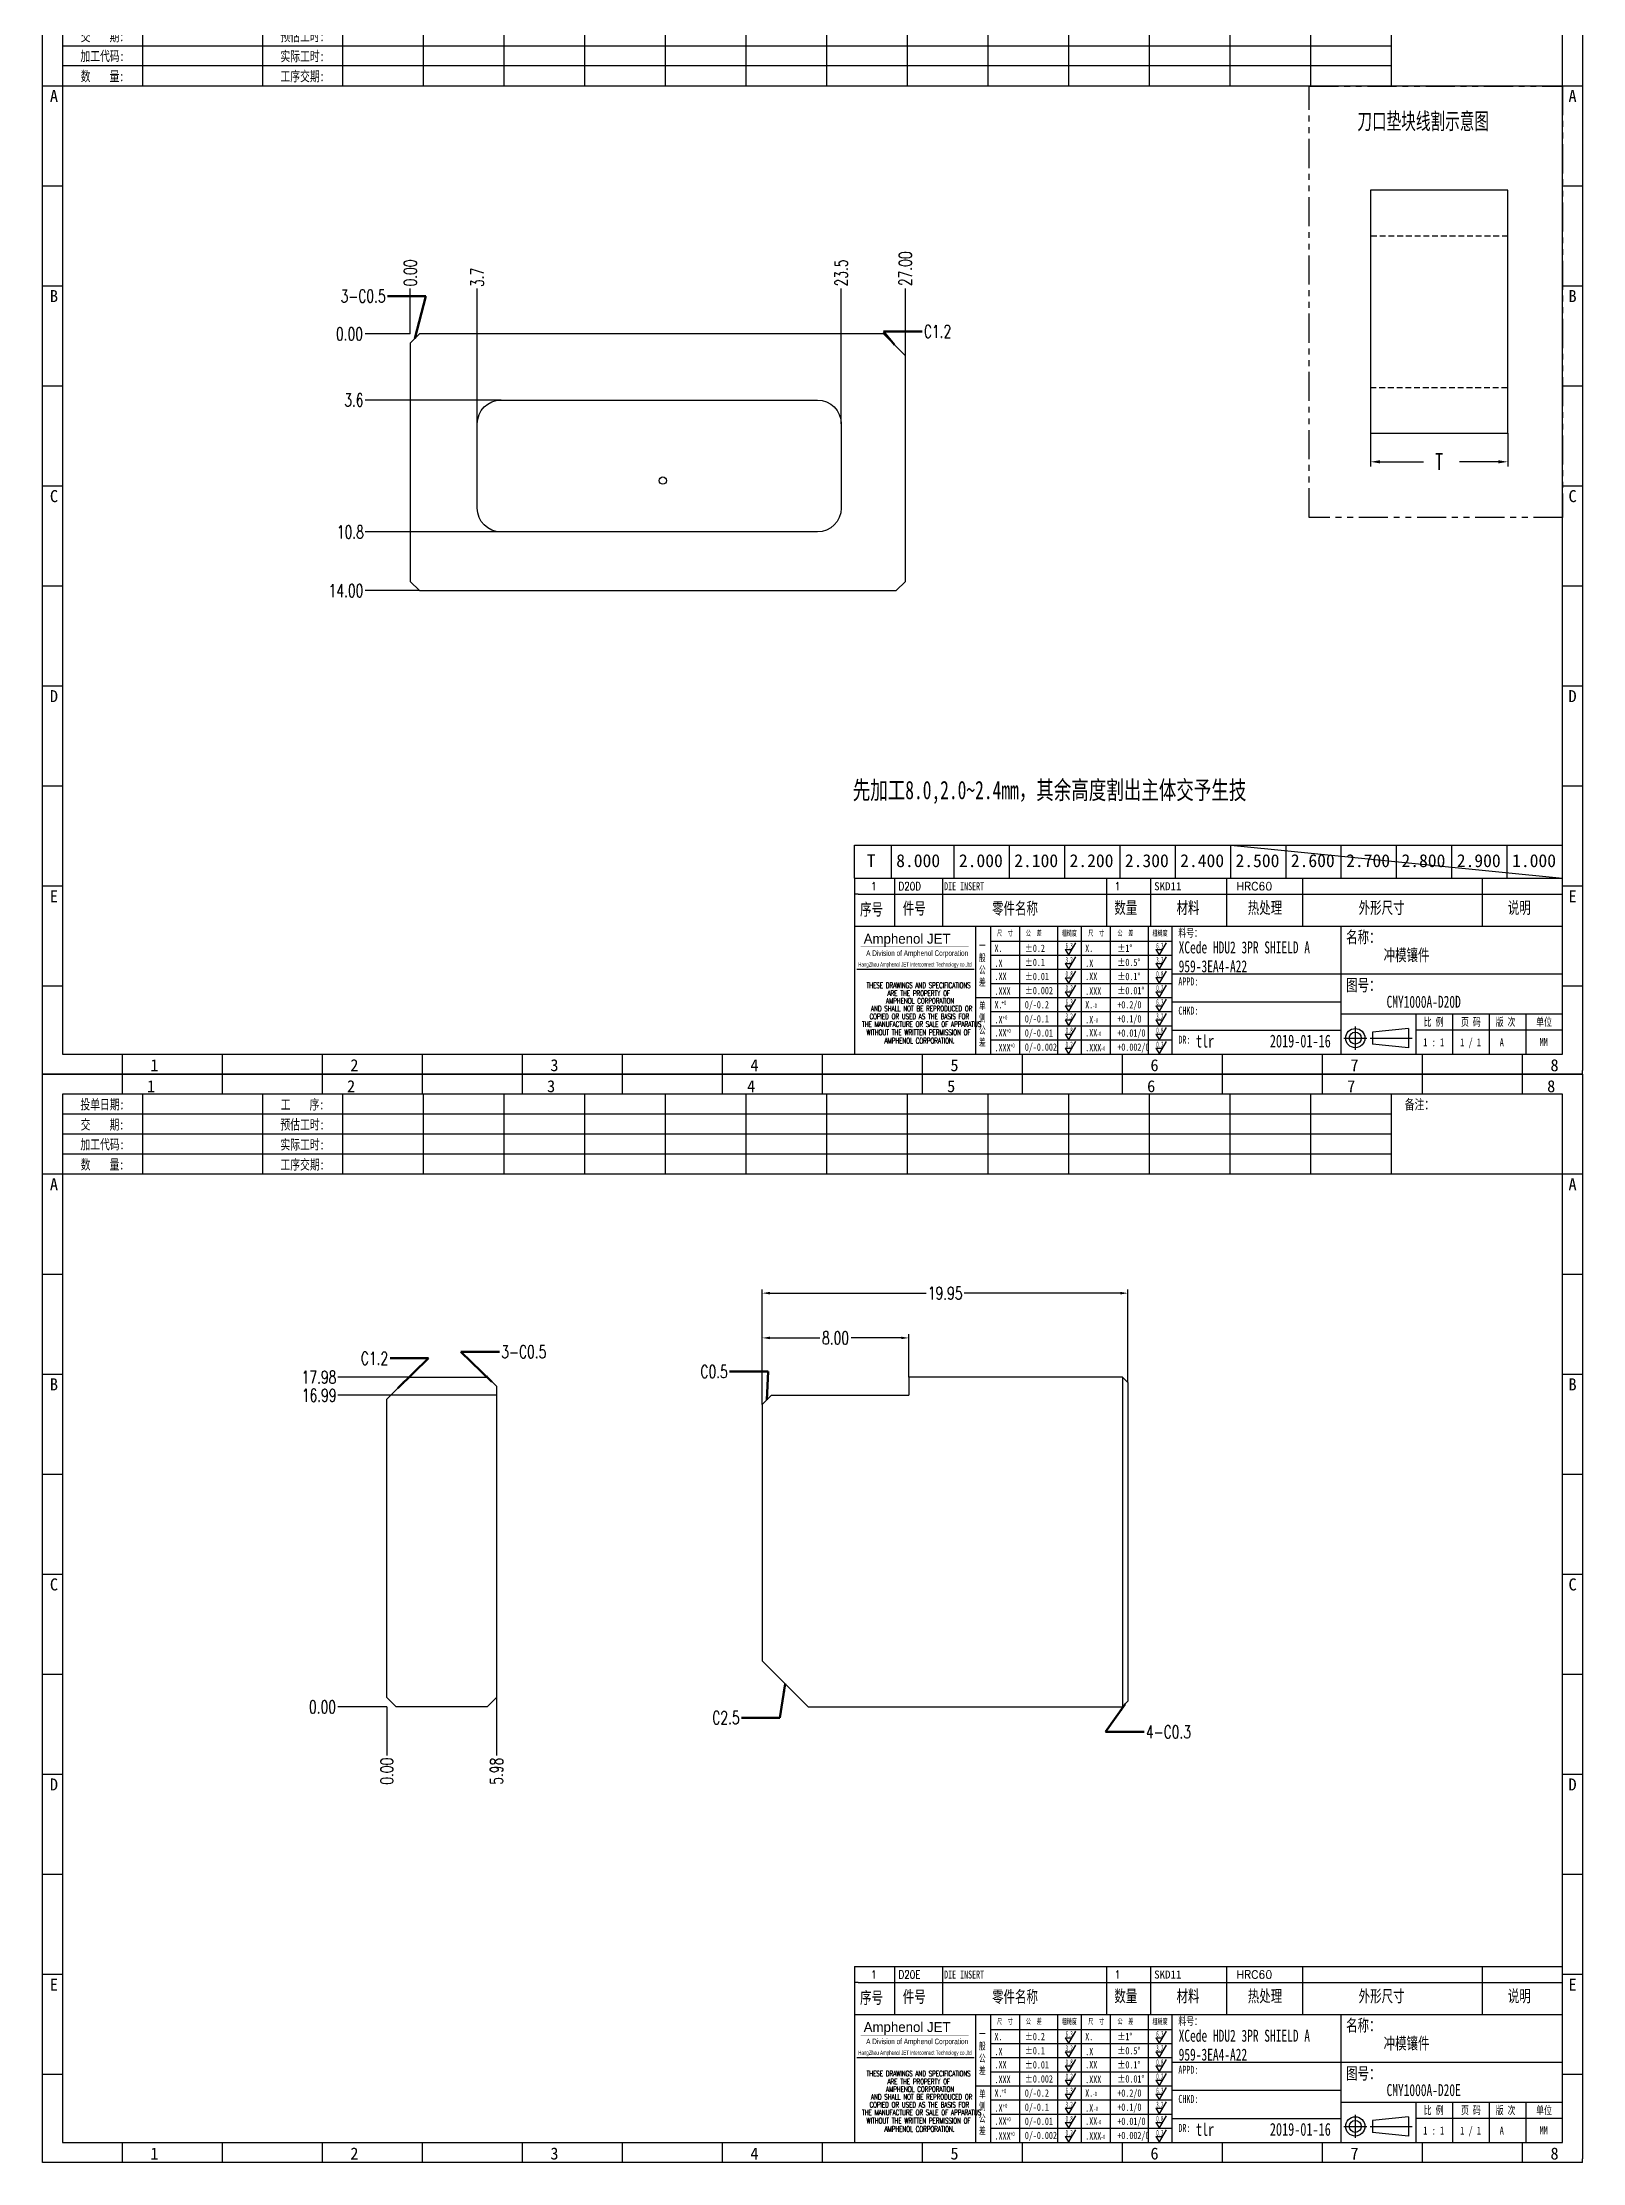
# Model space of a CAD drawing. Header units: millimetres. Extents: x -2852 to 5627, y -2271 to 1849.
# Drawn here: x -2851.7 to -2767.7, y -542.3 to -426.7 of the extents above; entities that cross this region are included whole.
import ezdxf
from ezdxf.enums import TextEntityAlignment as Align

# ---------------------------------------------------------------- set-up
doc = ezdxf.new("R2010")
doc.units = ezdxf.units.MM
doc.header["$PDSIZE"] = 3
doc.linetypes.add('DASHED2', pattern=[9.525, 6.35, -3.175])
doc.linetypes.add('PHANTOM', pattern=[63.5, 31.75, -6.35, 6.35, -6.35, 6.35, -6.35])
for name, color, linetype in [('1', 7, 'Continuous'), ('11', 4, 'DASHED2'), ('41', 1, 'Continuous'), ('61', 1, 'PHANTOM'), ('D03', 7, 'Continuous'), ('PUNCH', 1, 'Continuous')]:
    doc.layers.add(name, color=color, linetype=linetype)
doc.styles.add('CH', font='仿宋_GB2312_0.ttf')
doc.styles.add('jet02', font='simplex.shx', dxfattribs={"width": 0.7})
doc.styles.add('SIMPLEX', font='SIMPLEX')
doc.styles.get("Standard").update_dxf_attribs({"font": '仿宋_GB2312_0.ttf', "width": 0.7})
doc.styles.add('TEXTSTYLE_1', font='TRIUMB.TTF')
doc.styles.add('TEXTSTYLE_2', font='TRIUM.TTF')
doc.styles.add('tk', font='', dxfattribs={"width": 0.7})
doc.styles.add('tk 2', font='仿宋_GB2312_0.ttf', dxfattribs={"width": 0.65})
doc.styles.add('tk 4', font='simplex.shx', dxfattribs={"width": 0.65, "bigfont": 'bigfont.shx'})
doc.styles.get('tk').set_extended_font_data('NSimSun')
doc.dimstyles.new('jet02', dxfattribs={"dimtxt": 3.5, "dimasz": 2.1, "dimexe": 1, "dimexo": 0, "dimgap": 0.5, "dimtad": 0, "dimtoh": 1, "dimdec": 3, "dimzin": 9, "dimdsep": 46, "dimtxsty": 'jet02', "dimcen": 0, "dimclrt": 256, "dimazin": 2, "dimtfac": 1, "dimtdec": 3, "dimtofl": 0, "dimtmove": 0, "dimatfit": 1, "dimfxl": 0, "dimarcsym": 0})

# ---------------------------------------------------------------- blocks, each defined once
blk = doc.blocks.new('DK')
at = {"layer": '1'}
for p, q in [((0, 9), (192, 9)), ((0, 0), (0, 9)), ((10, 0), (10, 9)), ((27, 0), (27, 9)), ((42, 0), (42, 9)), ((57, 0), (57, 9)), ((72, 0), (72, 9)), ((87, 0), (87, 9)), ((102, 0), (102, 9)), ((117, 0), (117, 9)), ((132, 0), (132, 9)), ((147, 0), (147, 9)), ((162, 0), (162, 9)), ((177, 0), (177, 9)), ((192, 0), (192, 9)), ((0, 0), (192, 0))]:
    blk.add_line(p, q, dxfattribs=at)
blk.add_text('T', height=3.5, dxfattribs=at).set_placement((3.31, 3.01))
at = {"layer": '1', "color": 2}
for s, p in [('8.000', (11.31, 3.01)), ('2.000', (28.31, 3.01)), ('2.100', (43.31, 3.01)), ('2.200', (58.31, 3.01)), ('2.300', (73.31, 3.01)), ('2.400', (88.31, 3.01)), ('2.500', (103.31, 3.01)), ('2.600', (118.31, 3.01)), ('2.700', (133.31, 3.01)), ('2.800', (148.31, 3.01)), ('2.900', (163.31, 3.01)), ('1.000', (178.31, 3.01))]:
    blk.add_text(s, height=3.5, dxfattribs=at).set_placement(p)
blk = doc.blocks.new('A$C0DB51FAA')
at = {"layer": '1', "ltscale": 0.05}
blk.add_line((20.52, 1.81), (38.62, 0), dxfattribs=at)
at = {"layer": '1', "ltscale": 0.05, "xscale": 0.2011363636361239, "yscale": 0.2011363636361239, "zscale": 0.2011363636361239}
blk.add_blockref('DK', (0, 0), dxfattribs=at)
blk = doc.blocks.new('A3-N')
at = {"layer": '1', "color": 1}
for p, q in [((0, 0), (0, 296.73)), ((0, 296.73), (420, 296.73)), ((21.82, 291.27), (21.82, 296.73)), ((49.09, 291.27), (49.09, 296.73)), ((76.36, 291.27), (76.36, 296.73)), ((103.64, 291.27), (103.64, 296.73)), ((103.64, 291.27), (103.64, 296.73)), ((103.64, 291.27), (103.64, 296.73)), ((130.91, 291.27), (130.91, 296.73)), ((158.18, 291.27), (158.18, 296.73)), ((185.45, 291.27), (185.45, 296.73)), ((212.73, 291.27), (212.73, 296.73)), ((240, 291.27), (240, 296.73)), ((267.27, 291.27), (267.27, 296.73)), ((294.55, 291.27), (294.55, 296.73)), ((321.82, 291.27), (321.82, 296.73)), ((349.09, 291.27), (349.09, 296.73)), ((376.36, 291.27), (376.36, 296.73)), ((403.64, 291.27), (403.64, 296.73)), ((420, 296.73), (420, 1)), ((5.45, 269.45), (0, 269.45)), ((420, 269.45), (414.55, 269.45)), ((5.45, 242.18), (0, 242.18)), ((420, 242.18), (414.55, 242.18)), ((5.45, 214.91), (0, 214.91)), ((420, 214.91), (414.55, 214.91)), ((5.45, 187.64), (0, 187.64)), ((420, 187.64), (414.55, 187.64)), ((5.45, 160.36), (0, 160.36)), ((420, 160.36), (414.55, 160.36)), ((5.45, 133.09), (0, 133.09)), ((420, 133.09), (414.55, 133.09)), ((5.45, 105.82), (0, 105.82)), ((420, 105.82), (414.55, 105.82)), ((5.45, 78.55), (0, 78.55)), ((420, 78.55), (414.55, 78.55)), ((5.45, 51.27), (0, 51.27)), ((222.45, 49.09), (221.45, 49.09)), ((221.45, 49.09), (221.45, 40.36)), ((222.45, 49.09), (414.55, 49.09)), ((232.36, 49.09), (232.36, 40.36)), ((245.45, 49.09), (245.45, 40.36)), ((290.18, 49.09), (290.18, 40.36)), ((302.18, 49.09), (302.18, 40.36)), ((322.91, 49.09), (322.91, 40.36)), ((343.64, 49.09), (343.64, 40.36)), ((392.73, 40.36), (392.73, 49.09)), ((420, 51.27), (414.55, 51.27)), ((258.55, 40.36), (258.55, 5.44)), ((266.45, 40.36), (266.45, 5.44)), ((276.78, 40.36), (276.78, 5.45)), ((291.18, 40.36), (291.18, 5.45)), ((301.51, 40.37), (301.51, 5.46)), ((308.01, 40.36), (308.01, 5.45)), ((354.09, 40.36), (354.09, 5.45)), ((308.01, 32.39), (258.55, 32.39)), ((5.45, 24), (0, 24)), ((308.01, 28.54), (258.55, 28.54)), ((308.01, 24.69), (258.55, 24.69)), ((414.55, 27.27), (308.01, 27.27)), ((420, 24), (414.55, 24)), ((354.09, 19.63), (308.01, 19.63)), ((308.01, 16.99), (258.55, 16.99)), ((308.01, 13.14), (258.55, 13.14)), ((308.01, 11.99), (354.09, 11.99)), ((414.55, 16.36), (354.09, 16.36)), ((372.51, 12.49), (362.69, 11.5)), ((372.51, 12.49), (372.51, 7.25)), ((374.55, 16.36), (374.55, 5.45)), ((414.55, 12), (374.55, 12)), ((384.55, 16.36), (384.55, 5.45)), ((394.55, 16.36), (394.55, 5.45)), ((404.55, 16.36), (404.55, 5.45)), ((308.01, 9.29), (258.55, 9.29)), ((362.69, 11.5), (362.69, 8.23)), ((372.51, 7.25), (362.69, 8.23)), ((1, 0), (0, 0)), ((420, 0), (1, 0)), ((21.82, 0), (21.82, 5.45)), ((49.09, 0), (49.09, 5.45)), ((76.36, 0), (76.36, 5.45)), ((103.64, 0), (103.64, 5.45)), ((130.91, 0), (130.91, 5.45)), ((158.18, 0), (158.18, 5.45)), ((185.45, 0), (185.45, 5.45)), ((212.73, 0), (212.73, 5.45)), ((240, 0), (240, 5.45)), ((267.27, 0), (267.27, 5.45)), ((294.55, 0), (294.55, 5.45)), ((321.82, 0), (321.82, 5.45)), ((349.09, 0), (349.09, 5.45)), ((376.36, 0), (376.36, 5.45)), ((403.64, 0), (403.64, 5.45)), ((420, 0), (420, 1))]:
    blk.add_line(p, q, dxfattribs=at)
at = {"layer": '1'}
for p, q in [((414.55, 278.18), (414.55, 284.73)), ((221.45, 40.36), (221.45, 5.45)), ((221.45, 40.36), (414.55, 40.36)), ((221.45, 40.36), (414.55, 40.36)), ((254.41, 40.36), (254.41, 5.45)), ((308.01, 36.24), (258.55, 36.24)), ((283.28, 40.36), (283.28, 5.45)), ((222.08, 28.67), (254.12, 28.67)), ((308.01, 20.84), (254.41, 20.84))]:
    blk.add_line(p, q, dxfattribs=at)
at = {"layer": '1', "color": 1, "ltscale": 0.05}
for p, q in [((281.68, 35.84), (279.79, 32.56)), ((306.41, 35.84), (304.52, 32.56)), ((278.93, 34.04), (279.79, 32.56)), ((278.93, 34.04), (280.65, 34.04)), ((278.93, 30.19), (279.79, 28.71)), ((278.93, 30.19), (280.65, 30.19)), ((281.68, 31.99), (279.79, 28.71)), ((303.66, 34.05), (304.52, 32.56)), ((303.66, 34.05), (305.38, 34.05)), ((303.66, 30.2), (305.38, 30.2)), ((303.66, 30.2), (304.52, 28.71)), ((306.41, 31.99), (304.52, 28.71)), ((278.93, 26.34), (279.79, 24.86)), ((278.93, 26.34), (280.65, 26.34)), ((281.68, 28.14), (279.79, 24.86)), ((281.68, 24.29), (279.79, 21.01)), ((303.66, 26.35), (304.52, 24.86)), ((303.66, 26.35), (305.38, 26.35)), ((306.41, 28.14), (304.52, 24.86)), ((306.41, 24.29), (304.52, 21.01)), ((278.93, 22.49), (280.65, 22.49)), ((278.93, 22.49), (279.79, 21.01)), ((278.93, 18.66), (279.79, 17.17)), ((278.93, 18.66), (280.65, 18.66)), ((281.68, 20.45), (279.79, 17.17)), ((303.66, 22.5), (305.38, 22.5)), ((303.66, 22.5), (304.52, 21.01)), ((303.66, 18.66), (304.52, 17.18)), ((303.66, 18.66), (305.38, 18.66)), ((306.41, 20.46), (304.52, 17.18)), ((278.93, 14.81), (280.65, 14.81)), ((278.93, 14.81), (279.79, 13.32)), ((281.68, 16.6), (279.79, 13.32)), ((281.68, 12.75), (279.79, 9.47)), ((303.66, 14.81), (305.38, 14.81)), ((303.66, 14.81), (304.52, 13.33)), ((306.41, 16.61), (304.52, 13.33)), ((306.41, 12.76), (304.52, 9.48)), ((278.93, 10.96), (279.79, 9.47)), ((278.93, 10.96), (280.65, 10.96)), ((278.93, 7.11), (279.79, 5.62)), ((278.93, 7.11), (280.65, 7.11)), ((281.68, 8.9), (279.79, 5.62)), ((303.66, 10.96), (304.52, 9.48)), ((303.66, 10.96), (305.38, 10.96)), ((303.66, 7.11), (305.38, 7.11)), ((303.66, 7.11), (304.52, 5.63)), ((306.41, 8.91), (304.52, 5.63))]:
    blk.add_line(p, q, dxfattribs=at)
at = {"layer": '1', "color": 1, "ltscale": 0.1}
for p, q in [((358.01, 13.02), (358.01, 6.71)), ((354.86, 9.87), (361.17, 9.87)), ((362.03, 9.87), (373.54, 9.87))]:
    blk.add_line(p, q, dxfattribs=at)
at = {"layer": '1'}
blk.add_lwpolyline([(221.45, 5.45), (414.55, 5.45), (414.55, 291.27), (5.45, 291.27), (5.45, 5.45), (414.55, 5.45)], dxfattribs=at)
at = {"layer": '1', "color": 7, "linetype": 'Continuous', "const_width": 0.123}
blk.add_lwpolyline([(223.11, 34.74), (252.6, 34.76)], dxfattribs=at)
at = {"layer": '1', "color": 1}
for radius in [2.62, 1.64]:
    blk.add_circle((358.01, 9.87), radius, dxfattribs=at)
at = {"layer": '41'}
for p, q in [((27.27, 291.27), (27.27, 269.45)), ((60, 291.27), (60, 269.45)), ((81.82, 291.27), (81.82, 269.45)), ((103.82, 291.27), (103.82, 269.45)), ((125.82, 291.27), (125.82, 269.45)), ((147.82, 291.27), (147.82, 269.45)), ((169.82, 291.27), (169.82, 269.45)), ((191.82, 291.27), (191.82, 269.45)), ((213.82, 291.27), (213.82, 269.45)), ((235.82, 291.27), (235.82, 269.45)), ((257.82, 291.27), (257.82, 269.45)), ((279.82, 291.27), (279.82, 269.45)), ((301.82, 291.27), (301.82, 269.45)), ((323.82, 291.27), (323.82, 269.45)), ((345.82, 291.27), (345.82, 269.45)), ((367.82, 291.27), (367.82, 269.45)), ((367.82, 285.82), (5.45, 285.82)), ((367.82, 280.36), (5.45, 280.36)), ((367.82, 274.91), (5.45, 274.91)), ((414.55, 269.45), (5.45, 269.45))]:
    blk.add_line(p, q, dxfattribs=at)
at = {"layer": '1', "color": 1}
for s, p in [('1', (29.64, 295.11)), ('2', (84.18, 295.11)), ('3', (138.73, 295.11)), ('4', (193.27, 295.11)), ('5', (247.82, 295.11)), ('6', (302.36, 295.11)), ('7', (356.91, 295.11)), ('8', (411.45, 295.11)), ('1', (30.53, 4.11)), ('2', (85.08, 4.11)), ('3', (139.62, 4.11)), ('4', (194.17, 4.11)), ('5', (248.72, 4.11)), ('6', (303.26, 4.11)), ('7', (357.81, 4.11)), ('8', (412.35, 4.11))]:
    blk.add_text(s, height=3.27, dxfattribs=at).set_placement(p, align=Align.TOP_CENTER)
at = {"layer": '1', "style": 'tk', "width": 0.7}
for s, p in [('投单日期:', (16.36, 288.55)), ('工    序:', (70.91, 288.55)), ('备注：', (375.51, 288.55)), ('交    期:', (16.36, 283.09)), ('预估工时:', (70.91, 283.09)), ('加工代码:', (16.36, 277.64)), ('实际工时:', (70.91, 277.64)), ('数    量:', (16.36, 272.18)), ('工序交期:', (70.91, 272.18))]:
    blk.add_text(s, height=2.727, dxfattribs=at).set_placement(p, align=Align.MIDDLE)
at = {"layer": '1', "color": 1}
for s, p in [('A', (2.04, 268.36)), ('B', (2.04, 213.82)), ('C', (2.04, 159.27)), ('D', (2.04, 104.73)), ('E', (2.04, 50.18))]:
    blk.add_text(s, height=3.27, dxfattribs=at).set_placement(p, align=Align.TOP_LEFT)
for s, p in [('A', (418.37, 268.36)), ('B', (418.37, 213.82)), ('C', (418.37, 159.27)), ('D', (418.37, 104.73)), ('E', (418.37, 50.18))]:
    blk.add_text(s, height=3.27, dxfattribs=at).set_placement(p, align=Align.TOP_RIGHT)
at = {"layer": '1', "color": 1, "style": 'tk 2', "width": 0.7}
for s, height, p in [('序号', 3.273, (222.96, 43.34)), ('件号', 3.273, (234.62, 43.61)), ('零件名称', 3.273, (258.97, 43.61)), ('数量', 3.273, (292.3, 43.78)), ('材料', 3.273, (309.27, 43.78)), ('热处理', 3.273, (328.71, 43.78)), ('外形尺寸', 3.273, (358.94, 43.78)), ('说明', 3.273, (399.61, 43.78)), ('料号：', 2.182, (309.77, 37.46)), ('名称：', 3.273, (355.52, 35.79)), ('图号：', 3.273, (355.52, 22.7)), ('比 例', 2.182, (376.69, 13.18)), ('页 码', 2.182, (386.85, 13.18)), ('版 次', 2.182, (396.31, 13.18)), ('单位', 2.182, (407.35, 13.18))]:
    blk.add_text(s, height=height, dxfattribs=at).set_placement(p)
at = {"layer": '1', "color": 7, "linetype": 'Continuous', "style": 'TEXTSTYLE_1'}
blk.add_text('Amphenol JET', height=2.7, dxfattribs=at).set_placement((223.96, 35.61))
at = {"layer": '1', "color": 1, "style": 'tk 2', "width": 0.7}
for s, p in [('X.', (259.64, 34.37)), ('%%P0.2', (267.9, 34.37)), ('X.', (284.37, 34.37)), ('%%P1%%D', (293.12, 34.37)), ('.X', (259.64, 30.28)), ('%%P0.1', (267.9, 30.52)), ('.X', (284.37, 30.28)), ('%%P0.5%%D', (293.12, 30.52)), ('.XX', (259.64, 26.71)), ('.XXX', (259.64, 22.68)), ('%%P0.01', (267.9, 26.67)), ('%%P0.002', (267.9, 22.82)), ('.XX', (284.37, 26.71)), ('.XXX', (284.37, 22.68)), ('%%P0.1%%D', (293.12, 26.67)), ('%%P0.01%%D', (293.12, 22.82)), ('X.', (259.64, 18.97)), ('0/-0.2', (267.9, 18.97)), ('X.', (284.37, 18.97)), ('+0.2/0', (293.12, 18.97)), ('.X', (259.64, 14.88)), ('.XX', (259.64, 11.31)), ('0/-0.1', (267.9, 15.12)), ('0/-0.01', (267.9, 11.27)), ('.X', (284.37, 14.88)), ('.XX', (284.37, 11.31)), ('+0.1/0', (293.12, 15.12)), ('+0.01/0', (293.12, 11.27)), ('.XXX', (259.64, 7.28)), ('0/-0.002', (267.9, 7.42)), ('.XXX', (284.37, 7.28)), ('+0.002/0', (293.12, 7.42))]:
    blk.add_text(s, height=2, dxfattribs=at).set_placement(p, align=Align.MIDDLE_LEFT)
at = {"layer": '1', "color": 1, "ltscale": 0.05, "style": 'tk 2', "width": 0.5}
for s, p in [('6.3', (279.01, 34.26)), ('6.3', (303.74, 34.27)), ('3.2', (279.01, 30.41)), ('3.2', (303.74, 30.42)), ('0.8', (279.01, 26.56)), ('0.2', (279.01, 22.71)), ('0.8', (303.74, 26.57)), ('0.2', (303.74, 22.72)), ('6.3', (279.01, 18.87)), ('6.3', (303.74, 18.88)), ('3.2', (279.01, 15.02)), ('0.8', (279.01, 11.17)), ('3.2', (303.74, 15.03)), ('0.8', (303.74, 11.18)), ('0.2', (279.01, 7.32)), ('0.2', (303.74, 7.33))]:
    blk.add_text(s, height=1.6, dxfattribs=at).set_placement(p)
at = {"layer": '1', "color": 7, "linetype": 'Continuous'}
for s, height, style, width, p in [('HangZhou Amphenol JET Interconnect Technology co.,ltd ', 1.2, 'TEXTSTYLE_2', 0.6, (222.47, 29.36)), ('A Division of Amphenol Corporation', 1.5, 'TEXTSTYLE_2', 0.7, (224.64, 32.29)), ('THESE DRAWINGS AND SPECIFICATIONS', 1.5, 'tk 4', 0.6, (224.73, 23.52)), ('AND SHALL NOT BE REPRODUCED OR', 1.5, 'tk 4', 0.6, (225.95, 17.17)), ('AMPHENOL CORPORATION', 1.5, 'tk 4', 0.6, (230.04, 19.27)), ('ARE THE PROPERTY OF', 1.5, 'tk 4', 0.6, (230.45, 21.35)), ('THE MANUFACTURE OR SALE OF APPARATUS', 1.5, 'tk 4', 0.6, (223.5, 12.92)), ('WITHOUT THE WRITTEN PERMISSION OF', 1.5, 'tk 4', 0.6, (224.73, 10.67)), ('COPIED OR USED AS THE BASIS FOR', 1.5, 'tk 4', 0.6, (225.54, 15.02)), ('AMPHENOL CORPORATION.', 1.5, 'tk 4', 0.6, (229.63, 8.4))]:
    blk.add_text(s, height=height, dxfattribs=dict(at, style=style, width=width)).set_placement(p)
at = {"layer": '1', "style": 'tk 2', "width": 0.7}
for s, p in [('APPD:', (309.77, 24.21)), ('CHKD:', (309.77, 16.27)), ('DR:', (309.77, 8.35))]:
    blk.add_text(s, height=2.182, dxfattribs=at).set_placement(p)
at = {"layer": '1', "color": 7, "style": 'tk 2', "width": 0.7}
blk.add_text('MM', height=2.182, dxfattribs=at).set_placement((408.31, 7.75))
at = {"layer": '1', "ltscale": 0.05, "char_height": 2, "width": 2.5195, "attachment_point": 1, "style": 'tk 2'}
for s, insert in [('一般公差', (255.39, 36.11)), ('单侧公差', (255.39, 19.71))]:
    blk.add_mtext(s, dxfattribs=dict(at, insert=insert))
at = {"layer": '1', "color": 1, "ltscale": 0.05, "char_height": 1.5, "width": 6.3627, "attachment_point": 1, "style": 'tk 2'}
for s, insert in [('尺  寸', (260.31, 39.25)), ('公  差', (268.17, 39.25)), ('粗糙度', (277.98, 39.25)), ('尺  寸', (285.2, 39.25)), ('公  差', (293.18, 39.25)), ('粗糙度', (302.71, 39.26))]:
    blk.add_mtext(s, dxfattribs=dict(at, insert=insert))
at = {"layer": '1', "color": 1, "ltscale": 0.05, "char_height": 1.2, "width": 5.1396, "attachment_point": 1, "line_spacing_factor": 0.8, "style": 'tk 2'}
for s, insert in [('+0', (261.58, 20.13)), ('-0', (286.31, 19.33)), ('+0', (261.88, 16.09)), ('+0', (262.79, 12.45)), ('-0', (286.61, 15.29)), ('-0', (287.51, 11.65)), ('+0', (263.87, 8.44)), ('-0', (288.59, 7.64))]:
    blk.add_mtext(s, dxfattribs=dict(at, insert=insert))
at = {"layer": '1', "style": 'tk 2', "width": 0.7}
for tag, p in [('PATR-NO1', (309.84, 32.96)), ('PATR-NO2', (309.84, 27.81)), ('TITLE', (365.74, 30.9)), ('DWG-NO:', (366.54, 18.14))]:
    blk.add_attdef(tag, p, '', height=3.27, dxfattribs=at)
at = {"layer": '1', "color": 1, "style": 'tk 2', "width": 0.7}
for tag, p in [('DRAW', (314.55, 7.27)), ('DATE', (334.72, 7.32))]:
    blk.add_attdef(tag, p, '', height=3.49, dxfattribs=at)
at = {"layer": '1', "style": 'tk 2', "width": 0.7}
for tag, p in [('SCALE', (376.55, 8.73)), ('SHEET', (386.6, 8.72)), ('REV', (397.38, 8.73))]:
    blk.add_attdef(tag, text='', height=2.18, dxfattribs=at).set_placement(p, align=Align.MIDDLE_LEFT)
blk = doc.blocks.new('FB3')
at = {"layer": '1', "color": 1}
for p, q in [((0, 4.36), (193.09, 4.36)), ((0, 4.36), (0, 0)), ((10.91, 4.36), (10.91, 0)), ((24, 4.36), (24, 0)), ((68.73, 4.36), (68.73, 0)), ((80.73, 4.36), (80.73, 0)), ((101.45, 4.36), (101.45, 0)), ((122.18, 4.36), (122.18, 0)), ((171.27, 0), (171.27, 4.36))]:
    blk.add_line(p, q, dxfattribs=at)
at = {"layer": '1'}
for tag, style, p in [('ITEM', 'SIMPLEX', (4.36, 2.18)), ('PARTNO', 'SIMPLEX', (12, 2.18)), ('QTY', 'SIMPLEX', (74.18, 2.18)), ('MATL', 'CH', (81.72, 2.18)), ('FINISH', 'SIMPLEX', (104.17, 2.18)), ('SPEC', 'SIMPLEX', (130.91, 2.18)), ('REMARK', 'SIMPLEX', (174.06, 2.18))]:
    blk.add_attdef(tag, text='', height=2.18, dxfattribs=dict(at, style=style)).set_placement(p, align=Align.MIDDLE_LEFT)
at = {"layer": '1', "style": 'tk', "width": 0.7}
blk.add_attdef('DIE', text='', height=2.18, dxfattribs=at).set_placement((24.43, 2.18), align=Align.MIDDLE_LEFT)
blk = doc.blocks.new('*D717')
at = {"layer": '41', "ltscale": 0.05}
blk.add_line((-1916.41, -2895.04), (-1918.88, -2895.04), dxfattribs=at)
at = {"layer": 'Defpoints', "color": 0, "ltscale": 0.05}
for p in [(-1918.88, -2895.04), (-1916.41, -2895.04), (-1916.41, -2895.04)]:
    blk.add_point(p, dxfattribs=at)
at = {"layer": '41', "ltscale": 0.05, "insert": (-1919.73, -2895.04), "char_height": 0.7, "attachment_point": 5, "style": 'jet02'}
blk.add_mtext('0.00', dxfattribs=at)
blk = doc.blocks.new('*D718')
at = {"layer": '41', "ltscale": 0.05}
blk.add_line((-1915.91, -2909.04), (-1918.88, -2909.04), dxfattribs=at)
at = {"layer": 'Defpoints', "color": 0, "ltscale": 0.05}
for p in [(-1916.41, -2895.04), (-1918.88, -2909.04), (-1915.91, -2909.04)]:
    blk.add_point(p, dxfattribs=at)
at = {"layer": '41', "ltscale": 0.05, "insert": (-1919.92, -2909.04), "char_height": 0.7, "attachment_point": 5, "style": 'jet02'}
blk.add_mtext('14.00', dxfattribs=at)
blk = doc.blocks.new('*D719')
at = {"layer": '41', "ltscale": 0.05}
blk.add_line((-1911.46, -2905.84), (-1918.88, -2905.84), dxfattribs=at)
at = {"layer": 'Defpoints', "color": 0, "ltscale": 0.05}
for p in [(-1916.41, -2895.04), (-1918.88, -2905.84), (-1911.46, -2905.84)]:
    blk.add_point(p, dxfattribs=at)
at = {"layer": '41', "ltscale": 0.05, "insert": (-1919.68, -2905.84), "char_height": 0.7, "attachment_point": 5, "style": 'jet02'}
blk.add_mtext('10.8', dxfattribs=at)
blk = doc.blocks.new('*D720')
at = {"layer": '41', "ltscale": 0.05}
blk.add_line((-1911.46, -2898.65), (-1918.88, -2898.65), dxfattribs=at)
at = {"layer": 'Defpoints', "color": 0, "ltscale": 0.05}
for p in [(-1916.41, -2895.04), (-1918.88, -2898.65), (-1911.46, -2898.65)]:
    blk.add_point(p, dxfattribs=at)
at = {"layer": '41', "ltscale": 0.05, "insert": (-1919.49, -2898.65), "char_height": 0.7, "attachment_point": 5, "style": 'jet02'}
blk.add_mtext('3.6', dxfattribs=at)
blk = doc.blocks.new('*D721')
at = {"layer": '41', "ltscale": 0.05}
blk.add_line((-1916.41, -2895.04), (-1916.41, -2892.57), dxfattribs=at)
at = {"layer": 'Defpoints', "color": 0, "ltscale": 0.05}
for p in [(-1916.41, -2892.57), (-1916.41, -2895.04), (-1916.41, -2895.04)]:
    blk.add_point(p, dxfattribs=at)
at = {"layer": '41', "ltscale": 0.05, "insert": (-1916.41, -2891.72), "char_height": 0.7, "attachment_point": 5, "rotation": 90, "style": 'jet02'}
blk.add_mtext('0.00', dxfattribs=at)
blk = doc.blocks.new('*D722')
at = {"layer": '41', "ltscale": 0.05}
blk.add_line((-1912.76, -2899.95), (-1912.76, -2892.57), dxfattribs=at)
at = {"layer": 'Defpoints', "color": 0, "ltscale": 0.05}
for p in [(-1912.76, -2892.57), (-1916.41, -2895.04), (-1912.76, -2899.95)]:
    blk.add_point(p, dxfattribs=at)
at = {"layer": '41', "ltscale": 0.05, "insert": (-1912.76, -2891.96), "char_height": 0.7, "attachment_point": 5, "rotation": 90, "style": 'jet02'}
blk.add_mtext('3.7', dxfattribs=at)
blk = doc.blocks.new('*D723')
at = {"layer": '41', "ltscale": 0.05}
blk.add_line((-1892.91, -2899.95), (-1892.91, -2892.57), dxfattribs=at)
at = {"layer": 'Defpoints', "color": 0, "ltscale": 0.05}
for p in [(-1892.91, -2892.57), (-1916.41, -2895.04), (-1892.91, -2899.95)]:
    blk.add_point(p, dxfattribs=at)
at = {"layer": '41', "ltscale": 0.05, "insert": (-1892.91, -2891.72), "char_height": 0.7, "attachment_point": 5, "rotation": 90, "style": 'jet02'}
blk.add_mtext('23.5', dxfattribs=at)
blk = doc.blocks.new('*D724')
at = {"layer": '41', "ltscale": 0.05}
blk.add_line((-1889.41, -2896.24), (-1889.41, -2892.57), dxfattribs=at)
at = {"layer": 'Defpoints', "color": 0, "ltscale": 0.05}
for p in [(-1889.41, -2892.57), (-1916.41, -2895.04), (-1889.41, -2896.24)]:
    blk.add_point(p, dxfattribs=at)
at = {"layer": '41', "ltscale": 0.05, "insert": (-1889.41, -2891.49), "char_height": 0.7, "attachment_point": 5, "rotation": 90, "style": 'jet02'}
blk.add_mtext('27.00', dxfattribs=at)
blk = doc.blocks.new('*D725')
at = {"layer": '41', "ltscale": 0.05}
blk.add_line((-1917.69, -2969.91), (-1920.36, -2969.91), dxfattribs=at)
at = {"layer": 'Defpoints', "color": 0, "ltscale": 0.05}
for p in [(-1920.36, -2969.91), (-1917.69, -2969.91), (-1917.69, -2969.91)]:
    blk.add_point(p, dxfattribs=at)
at = {"layer": '41', "ltscale": 0.05, "insert": (-1921.2, -2969.91), "char_height": 0.7, "attachment_point": 5, "style": 'jet02'}
blk.add_mtext('0.00', dxfattribs=at)
blk = doc.blocks.new('*D726')
at = {"layer": '41', "ltscale": 0.05}
blk.add_line((-1917.48, -2952.92), (-1920.36, -2952.92), dxfattribs=at)
at = {"layer": 'Defpoints', "color": 0, "ltscale": 0.05}
for p in [(-1920.36, -2952.92), (-1917.48, -2952.92), (-1917.69, -2969.91)]:
    blk.add_point(p, dxfattribs=at)
at = {"layer": '41', "ltscale": 0.05, "insert": (-1921.38, -2952.92), "char_height": 0.7, "attachment_point": 5, "style": 'jet02'}
blk.add_mtext('16.99', dxfattribs=at)
blk = doc.blocks.new('*D727')
at = {"layer": '41', "ltscale": 0.05}
blk.add_line((-1916.49, -2951.93), (-1920.36, -2951.93), dxfattribs=at)
at = {"layer": 'Defpoints', "color": 0, "ltscale": 0.05}
for p in [(-1920.36, -2951.93), (-1916.49, -2951.93), (-1917.69, -2969.91)]:
    blk.add_point(p, dxfattribs=at)
at = {"layer": '41', "ltscale": 0.05, "insert": (-1921.39, -2951.93), "char_height": 0.7, "attachment_point": 5, "style": 'jet02'}
blk.add_mtext('17.98', dxfattribs=at)
blk = doc.blocks.new('*D728')
at = {"layer": '41', "ltscale": 0.05}
blk.add_line((-1917.69, -2969.91), (-1917.69, -2972.57), dxfattribs=at)
at = {"layer": 'Defpoints', "color": 0, "ltscale": 0.05}
for p in [(-1917.69, -2969.91), (-1917.69, -2969.91), (-1917.69, -2972.57)]:
    blk.add_point(p, dxfattribs=at)
at = {"layer": '41', "ltscale": 0.05, "insert": (-1917.69, -2973.42), "char_height": 0.7, "attachment_point": 5, "rotation": 90, "style": 'jet02'}
blk.add_mtext('0.00', dxfattribs=at)
blk = doc.blocks.new('*D729')
at = {"layer": '41', "ltscale": 0.05}
blk.add_line((-1911.71, -2969.41), (-1911.71, -2972.57), dxfattribs=at)
at = {"layer": 'Defpoints', "color": 0, "ltscale": 0.05}
for p in [(-1917.69, -2969.91), (-1911.71, -2969.41), (-1911.71, -2972.57)]:
    blk.add_point(p, dxfattribs=at)
at = {"layer": '41', "ltscale": 0.05, "insert": (-1911.71, -2973.42), "char_height": 0.7, "attachment_point": 5, "rotation": 90, "style": 'jet02'}
blk.add_mtext('5.98', dxfattribs=at)
blk = doc.blocks.new('*D730')
at = {"layer": '41', "ltscale": 0.05}
for p, q in [((-1897.22, -2953.42), (-1897.22, -2947.15)), ((-1896.8, -2947.35), (-1888.28, -2947.35)), ((-1877.69, -2947.35), (-1886.21, -2947.35)), ((-1877.27, -2952.23), (-1877.27, -2947.15))]:
    blk.add_line(p, q, dxfattribs=at)
for points in [[(-1896.8, -2947.28), (-1896.8, -2947.42), (-1897.22, -2947.35)], [(-1877.69, -2947.28), (-1877.69, -2947.42), (-1877.27, -2947.35)]]:
    blk.add_solid(points, dxfattribs=at)
at = {"layer": 'Defpoints', "color": 0, "ltscale": 0.05}
for p in [(-1877.27, -2947.35), (-1877.27, -2952.23), (-1897.22, -2953.42)]:
    blk.add_point(p, dxfattribs=at)
at = {"layer": '41', "ltscale": 0.05, "insert": (-1887.24, -2947.35), "char_height": 0.7, "attachment_point": 5, "style": 'jet02'}
blk.add_mtext('19.95', dxfattribs=at)
blk = doc.blocks.new('*D731')
at = {"layer": '41', "ltscale": 0.05}
for p, q in [((-1897.22, -2953.42), (-1897.22, -2949.59)), ((-1896.8, -2949.79), (-1894.07, -2949.79)), ((-1889.64, -2949.79), (-1892.37, -2949.79)), ((-1889.22, -2951.93), (-1889.22, -2949.59))]:
    blk.add_line(p, q, dxfattribs=at)
for points in [[(-1896.8, -2949.72), (-1896.8, -2949.86), (-1897.22, -2949.79)], [(-1889.64, -2949.72), (-1889.64, -2949.86), (-1889.22, -2949.79)]]:
    blk.add_solid(points, dxfattribs=at)
at = {"layer": 'Defpoints', "color": 0, "ltscale": 0.05}
for p in [(-1897.22, -2949.79), (-1889.22, -2951.93), (-1897.22, -2953.42)]:
    blk.add_point(p, dxfattribs=at)
at = {"layer": '41', "ltscale": 0.05, "insert": (-1893.22, -2949.79), "char_height": 0.7, "attachment_point": 5, "style": 'jet02'}
blk.add_mtext('8.00', dxfattribs=at)

msp = doc.modelspace()

# ---------------------------------------------------------------- linework, layer by layer
at = {"layer": '1', "ltscale": 0.05}
for p, q in [((-2771.7612, -434.7796), (-2779.2512, -434.7796)), ((-2779.2512, -434.7796), (-2779.2512, -448.0296)), ((-2771.7612, -448.0296), (-2771.7612, -434.7796)), ((-2779.2512, -448.0296), (-2771.7612, -448.0296)), ((-2826.9179, -500.4871), (-2832.6879, -500.4871)), ((-2812.4274, -500.9871), (-2811.9274, -500.4871)), ((-2811.9274, -500.4871), (-2804.4274, -500.4871)), ((-2792.7774, -499.4971), (-2804.4274, -499.4971)), ((-2804.4274, -499.4971), (-2804.4274, -500.4871)), ((-2792.4774, -499.7971), (-2792.7774, -499.4971)), ((-2792.7774, -499.4971), (-2792.7774, -517.4771)), ((-2792.4774, -499.7971), (-2792.4774, -517.1771)), ((-2812.4274, -500.9871), (-2812.4274, -514.9771)), ((-2812.4274, -514.9771), (-2809.9274, -517.4771)), ((-2809.9274, -517.4771), (-2792.7774, -517.4771)), ((-2792.4774, -517.1771), (-2792.7774, -517.4771))]:
    msp.add_line(p, q, dxfattribs=at)
msp.add_lwpolyline([(-2832.8979, -516.9771), (-2832.8979, -500.6971), (-2831.6979, -499.4971), (-2827.4179, -499.4971), (-2826.9179, -499.9971), (-2826.9179, -516.9771), (-2827.4179, -517.4771), (-2832.3979, -517.4771)], close=True, dxfattribs=at)
at = {"layer": '11', "ltscale": 0.05}
for p, q in [((-2771.7612, -437.2796), (-2779.2512, -437.2796)), ((-2779.2512, -445.5296), (-2771.7612, -445.5296))]:
    msp.add_line(p, q, dxfattribs=at)
at = {"layer": '41', "ltscale": 0.05}
for p, q in [((-2779.2512, -448.0296), (-2779.2512, -449.8357)), ((-2771.7612, -448.0296), (-2771.7612, -449.8357)), ((-2778.7262, -449.5857), (-2776.3678, -449.5857)), ((-2772.2862, -449.5857), (-2774.3972, -449.5857))]:
    msp.add_line(p, q, dxfattribs=at)
for points in [[(-2778.7262, -449.4982), (-2778.7262, -449.6732), (-2779.2512, -449.5857)], [(-2772.2862, -449.4982), (-2772.2862, -449.6732), (-2771.7612, -449.5857)]]:
    msp.add_solid(points, dxfattribs=at)
at = {"layer": '61', "color": 6, "ltscale": 0.05}
msp.add_lwpolyline([(-2782.5915, -429.0944), (-2768.7744, -429.0944), (-2768.7744, -452.6179), (-2782.5915, -452.6179)], close=True, dxfattribs=at)
at = {"layer": 'D03', "ltscale": 0.05}
msp.add_lwpolyline([(-2831.1195, -442.6117), (-2831.6195, -443.1117), (-2831.6195, -456.1117), (-2831.1195, -456.6117), (-2805.1195, -456.6117), (-2804.6195, -456.1117), (-2804.6195, -443.8117), (-2805.8195, -442.6117)], close=True, dxfattribs=at)
msp.add_lwpolyline([(-2809.4195, -446.2167, -0.41421356), (-2808.1195, -447.5167), (-2808.1195, -452.1117, -0.41421356), (-2809.4195, -453.4117), (-2826.6695, -453.4117, -0.41421356), (-2827.9695, -452.1117), (-2827.9695, -447.5167, -0.41421356), (-2826.6695, -446.2167)], format="xyb", close=True, dxfattribs=at)
at = {"layer": 'PUNCH', "ltscale": 0.05}
msp.add_circle((-2817.8445, -450.6117), 0.2, dxfattribs=at)

# ---------------------------------------------------------------- block references
at = {"layer": '1', "ltscale": 0.05, "xscale": 0.2000000000000455, "yscale": 0.2000000000000455, "zscale": 0.2000000000000455}
for p, values in [((-2851.6835, -482.9854), {'DWG-NO:': 'CMY1000A-D20D', 'TITLE': '冲模镶件', 'REV': 'A', 'SHEET': '1 / 1', 'DRAW': 'tlr', 'DATE': '2019-01-16', 'PATR-NO1': 'XCede HDU2 3PR SHIELD A', 'PATR-NO2': '959-3EA4-A22', 'SCALE': '1 : 1'}), ((-2851.6835, -542.3308), {'DWG-NO:': 'CMY1000A-D20E', 'TITLE': '冲模镶件', 'REV': 'A', 'SHEET': '1 / 1', 'DRAW': 'tlr', 'DATE': '2019-01-16', 'PATR-NO1': 'XCede HDU2 3PR SHIELD A', 'PATR-NO2': '959-3EA4-A22', 'SCALE': '1 : 1'})]:
    msp.add_blockref('A3-N', p, dxfattribs=at).add_auto_attribs(values)
at = {"layer": '1', "ltscale": 0.05}
msp.add_blockref('A$C0DB51FAA', (-2807.3925, -472.2944), dxfattribs=at)
ref = msp.add_blockref('FB3', (-2807.3925, -473.1672), dxfattribs=dict(at, xscale=0.2000000000000455, yscale=0.2000000000000455, zscale=0.2000000000000455))
ref.add_attrib('PARTNO', 'D20D', dxfattribs={"height": 0.43636, "style": 'SIMPLEX', "width": 0.8}).set_placement((-2804.9925, -472.7308), align=Align.MIDDLE_LEFT)
ref.add_attrib('ITEM', '1', dxfattribs={"height": 0.4364, "style": 'SIMPLEX'}).set_placement((-2806.5198, -472.7308), align=Align.MIDDLE_LEFT)
ref.add_attrib('DIE', 'DIE INSERT', dxfattribs={"height": 0.43636, "style": 'tk', "width": 0.7}).set_placement((-2802.5065, -472.7308), align=Align.MIDDLE_LEFT)
ref.add_attrib('QTY', '1', dxfattribs={"height": 0.4364, "style": 'SIMPLEX'}).set_placement((-2793.2326, -472.7308), align=Align.MIDDLE_LEFT)
ref.add_attrib('MATL', 'SKD11', dxfattribs={"height": 0.43636, "style": 'CH'}).set_placement((-2791.0493, -472.7308), align=Align.MIDDLE_LEFT)
ref.add_attrib('FINISH', 'HRC60', dxfattribs={"height": 0.43636, "style": 'SIMPLEX'}).set_placement((-2786.558, -472.7308), align=Align.MIDDLE_LEFT)
ref = msp.add_blockref('FB3', (-2807.3925, -532.5126), dxfattribs=dict(at, xscale=0.2000000000000455, yscale=0.2000000000000455, zscale=0.2000000000000455))
ref.add_attrib('PARTNO', 'D20E', dxfattribs={"height": 0.43636, "style": 'SIMPLEX', "width": 0.8}).set_placement((-2804.9925, -532.0763), align=Align.MIDDLE_LEFT)
ref.add_attrib('ITEM', '1', dxfattribs={"height": 0.4364, "style": 'SIMPLEX'}).set_placement((-2806.5198, -532.0763), align=Align.MIDDLE_LEFT)
ref.add_attrib('DIE', 'DIE INSERT', dxfattribs={"height": 0.43636, "style": 'tk', "width": 0.7}).set_placement((-2802.5065, -532.0763), align=Align.MIDDLE_LEFT)
ref.add_attrib('QTY', '1', dxfattribs={"height": 0.4364, "style": 'SIMPLEX'}).set_placement((-2793.2326, -532.0763), align=Align.MIDDLE_LEFT)
ref.add_attrib('MATL', 'SKD11', dxfattribs={"height": 0.43636, "style": 'CH'}).set_placement((-2791.0493, -532.0763), align=Align.MIDDLE_LEFT)
ref.add_attrib('FINISH', 'HRC60', dxfattribs={"height": 0.43636, "style": 'SIMPLEX'}).set_placement((-2786.558, -532.0763), align=Align.MIDDLE_LEFT)

# ---------------------------------------------------------------- texts
at = {"layer": '41', "style": 'jet02', "width": 0.7}
msp.add_text('T', height=0.875, dxfattribs=at).set_placement((-2775.7182, -450.0232))
at = {"layer": '41', "ltscale": 0.05, "insert": (-2779.9673, -430.5611), "char_height": 0.9, "width": 9.998966, "attachment_point": 1, "style": 'tk 2'}
msp.add_mtext('刀口垫块线割示意图', dxfattribs=at)
at = {"layer": '41', "ltscale": 0.05, "char_height": 0.7, "style": 'jet02'}
for s, insert, attachment_point in [('3-C0.5', (-2832.9638, -440.5518), 6), ('C1.2', (-2803.6086, -442.4772), 4), ('C1.2', (-2832.8251, -498.4723), 6), ('3-C0.5', (-2826.6573, -498.118), 4), ('C0.5', (-2814.3037, -499.1959), 6), ('C2.5', (-2813.6584, -518.0708), 6), ('4-C0.3', (-2791.4987, -518.8439), 4)]:
    msp.add_mtext(s, dxfattribs=dict(at, insert=insert, attachment_point=attachment_point))
at = {"layer": '41', "insert": (-2807.4893, -467.6137), "char_height": 1, "attachment_point": 4}
msp.add_mtext('{\\fSimSun|b0|i0|c134|p54;先加工8.0,2.0~2.4mm，其余高度割出主体交予生技}', dxfattribs=at)

# ---------------------------------------------------------------- dimensions: what is measured, and where the dimension line sits
at = {"layer": '41', "ltscale": 0.05}
for feature_location, offset, dtype, origin, override, picture, middle, set_off in [((-2804.6195, -443.8117), (0, 3.6726), 1, (-2831.6195, -442.6117), {"dimscale": 0.2, "dimtoh": 0, "dimdec": 2, "dimzin": 1, "dimclrd": 256, "dimclre": 256, "dimazin": 0, "dimatfit": 3, "dimlwd": 65535, "dimlwe": 65535}, '*D724', (-2804.6195, -439.0591), (-915.2077, 2452.4298)), ((-2831.6194981567, -442.6117446777), (0, 2.4726182682), 1, (-2831.6194981567, -442.6117446777), {"dimscale": 0.2, "dimtoh": 0, "dimdec": 2, "dimzin": 1, "dimclrd": 256, "dimclre": 256, "dimazin": 0, "dimatfit": 3, "dimlwd": 65535, "dimlwe": 65535}, '*D721', (-2831.6194981567, -439.2924597428), (-915.2077048823, 2452.4298167741)), ((-2808.1195, -447.5167), (0, 7.3776), 1, (-2831.6195, -442.6117), {"dimscale": 0.2, "dimtoh": 0, "dimdec": 1, "dimzin": 1, "dimclrd": 256, "dimclre": 256, "dimadec": 1, "dimazin": 0, "dimatfit": 3, "dimlwd": 65535, "dimlwe": 65535}, '*D723', (-2808.1195, -439.2925), (-915.2077, 2452.4298)), ((-2827.9694981556, -447.5167446775), (0, 7.377618268), 1, (-2831.6194981567, -442.6117446777), {"dimscale": 0.2, "dimtoh": 0, "dimdec": 1, "dimzin": 1, "dimclrd": 256, "dimclre": 256, "dimadec": 1, "dimazin": 0, "dimatfit": 3, "dimlwd": 65535, "dimlwe": 65535}, '*D722', (-2827.9694981556, -439.5257930762), (-915.2077048823, 2452.4298167741)), ((-2831.1195, -456.6117), (-2.9726, 0), 0, (-2831.6195, -442.6117), {"dimscale": 0.2, "dimtoh": 0, "dimdec": 2, "dimzin": 1, "dimclrd": 256, "dimclre": 256, "dimazin": 0, "dimatfit": 3, "dimlwd": 65535, "dimlwe": 65535}, '*D718', (-2835.1254, -456.6117), (-915.2077, 2452.4298)), ((-2831.6194981567, -442.6117446777), (-2.4726182682, 0), 0, (-2831.6194981567, -442.6117446777), {"dimscale": 0.2, "dimtoh": 0, "dimdec": 2, "dimzin": 1, "dimclrd": 256, "dimclre": 256, "dimazin": 0, "dimatfit": 3, "dimlwd": 65535, "dimlwe": 65535}, '*D717', (-2834.9387830915, -442.6117446777), (-915.2077048823, 2452.4298167741)), ((-2826.6695, -453.4117), (-7.4226, 0), 0, (-2831.6195, -442.6117), {"dimscale": 0.2, "dimtoh": 0, "dimdec": 1, "dimzin": 1, "dimclrd": 256, "dimclre": 256, "dimadec": 1, "dimazin": 0, "dimatfit": 3, "dimlwd": 65535, "dimlwe": 65535}, '*D719', (-2834.8921, -453.4117), (-915.2077, 2452.4298)), ((-2826.6695, -446.2167), (-7.4226, 0), 0, (-2831.6195, -442.6117), {"dimscale": 0.2, "dimtoh": 0, "dimdec": 1, "dimzin": 1, "dimclrd": 256, "dimclre": 256, "dimadec": 1, "dimazin": 0, "dimatfit": 3, "dimlwd": 65535, "dimlwe": 65535}, '*D720', (-2834.6938, -446.2167), (-915.2077, 2452.4298)), ((-2831.6979, -499.4971), (-3.8678, 0), 0, (-2832.8979, -517.4771), {"dimscale": 0.2, "dimtoh": 0, "dimdec": 2, "dimzin": 1, "dimclrd": 256, "dimclre": 256, "dimazin": 0, "dimatfit": 3, "dimlwd": 65535, "dimlwe": 65535}, '*D727', (-2836.5991, -499.4971), (-915.2077, 2452.4298)), ((-2832.6879, -500.4871), (-2.8778, 0), 0, (-2832.8979, -517.4771), {"dimscale": 0.2, "dimtoh": 0, "dimdec": 2, "dimzin": 1, "dimclrd": 256, "dimclre": 256, "dimazin": 0, "dimatfit": 3, "dimlwd": 65535, "dimlwe": 65535}, '*D726', (-2836.5874, -500.4871), (-915.2077, 2452.4298)), ((-2832.8979266565, -517.4770764653), (-2.6678181599, 0), 0, (-2832.8979266565, -517.4770764653), {"dimscale": 0.2, "dimtoh": 0, "dimdec": 2, "dimzin": 1, "dimclrd": 256, "dimclre": 256, "dimazin": 0, "dimatfit": 3, "dimlwd": 65535, "dimlwe": 65535}, '*D725', (-2836.4124114831, -517.4770764653), (-915.2077048823, 2452.4298167741)), ((-2832.8979266565, -517.4770764653), (0, -2.6678181599), 1, (-2832.8979266565, -517.4770764653), {"dimscale": 0.2, "dimtoh": 0, "dimdec": 2, "dimzin": 1, "dimclrd": 256, "dimclre": 256, "dimazin": 0, "dimatfit": 3, "dimlwd": 65535, "dimlwe": 65535}, '*D728', (-2832.8979266565, -520.9915612918), (-915.2077048823, 2452.4298167741)), ((-2826.9179, -516.9771), (0, -3.1678), 1, (-2832.8979, -517.4771), {"dimscale": 0.2, "dimtoh": 0, "dimdec": 2, "dimzin": 1, "dimclrd": 256, "dimclre": 256, "dimazin": 0, "dimatfit": 3, "dimlwd": 65535, "dimlwe": 65535}, '*D729', (-2826.9179, -520.9916), (-915.2077, 2452.4298))]:
    dim = msp.add_ordinate_dim(feature_location=feature_location, offset=offset, dtype=dtype, origin=origin, dimstyle='jet02', override=override, dxfattribs=at)
    dim.commit()
    dim.dimension.update_dxf_attribs({"geometry": picture, "text_midpoint": middle, "insert": set_off})
for base, p1, p2, picture, middle in [((-2792.4774, -494.9171), (-2812.4274, -500.9871), (-2792.4774, -499.7971), '*D730', (-2802.4524, -494.9171)), ((-2812.4274, -497.3635), (-2804.4274, -499.4971), (-2812.4274, -500.9871), '*D731', (-2808.4274, -497.3635))]:
    dim = msp.add_linear_dim(base=base, p1=p1, p2=p2, dimstyle='jet02', override={"dimscale": 0.2, "dimtoh": 0, "dimdec": 2, "dimzin": 1, "dimclrd": 256, "dimclre": 256, "dimazin": 0, "dimatfit": 3, "dimlwd": 65535, "dimlwe": 65535}, dxfattribs=at)
    dim.commit()
    dim.dimension.update_dxf_attribs({"geometry": picture, "text_midpoint": middle, "insert": (-915.2077, 2452.4298)})

# ---------------------------------------------------------------- leaders
at = {"layer": '41', "ltscale": 0.05, "annotation_type": 0, "has_hookline": 1}
for points, override, hookline_direction, text_width in [([(-2831.3695, -442.8617), (-2830.7638, -440.5518), (-2832.8638, -440.5518)], {"dimscale": 0.2, "dimtoh": 0, "dimdec": 1, "dimzin": 1, "dimclrd": 256, "dimclre": 256, "dimadec": 1, "dimazin": 0, "dimatfit": 3, "dimlwd": 65535, "dimlwe": 65535}, 1, 2.59), ([(-2805.2195, -443.2117), (-2805.8086, -442.4772), (-2803.7086, -442.4772)], {"dimscale": 0.2, "dimtoh": 0, "dimdec": 1, "dimzin": 1, "dimclrd": 256, "dimclre": 256, "dimadec": 1, "dimazin": 0, "dimatfit": 3, "dimlwd": 65535, "dimlwe": 65535}, 0, 1.4233), ([(-2827.1679, -499.7471), (-2828.8573, -498.118), (-2826.7573, -498.118)], {"dimscale": 0.2, "dimtoh": 0, "dimdec": 2, "dimzin": 1, "dimclrd": 256, "dimclre": 256, "dimazin": 0, "dimatfit": 3, "dimlwd": 65535, "dimlwe": 65535}, 0, 2.59), ([(-2832.2979, -500.0971), (-2830.6251, -498.4723), (-2832.7251, -498.4723)], {"dimscale": 0.2, "dimtoh": 0, "dimdec": 2, "dimzin": 1, "dimclrd": 256, "dimclre": 256, "dimazin": 0, "dimatfit": 3, "dimlwd": 65535, "dimlwe": 65535}, 1, 1.4233), ([(-2812.1774, -500.7371), (-2812.1037, -499.1959), (-2814.2037, -499.1959)], {"dimscale": 0.2, "dimtoh": 0, "dimdec": 2, "dimzin": 1, "dimclrd": 256, "dimclre": 256, "dimazin": 0, "dimatfit": 3, "dimlwd": 65535, "dimlwe": 65535}, 1, 1.5167), ([(-2811.1774, -516.2271), (-2811.4584, -518.0708), (-2813.5584, -518.0708)], {"dimscale": 0.2, "dimtoh": 0, "dimdec": 2, "dimzin": 1, "dimclrd": 256, "dimclre": 256, "dimazin": 0, "dimatfit": 3, "dimlwd": 65535, "dimlwe": 65535}, 1, 1.5167), ([(-2792.6274, -517.3271), (-2793.6987, -518.8439), (-2791.5987, -518.8439)], {"dimscale": 0.2, "dimtoh": 0, "dimdec": 2, "dimzin": 1, "dimclrd": 256, "dimclre": 256, "dimazin": 0, "dimatfit": 3, "dimlwd": 65535, "dimlwe": 65535}, 0, 2.59)]:
    msp.add_leader(points, dimstyle='jet02', override=override, dxfattribs=dict(at, hookline_direction=hookline_direction, text_width=text_width))

doc.saveas('drawing.dxf')
